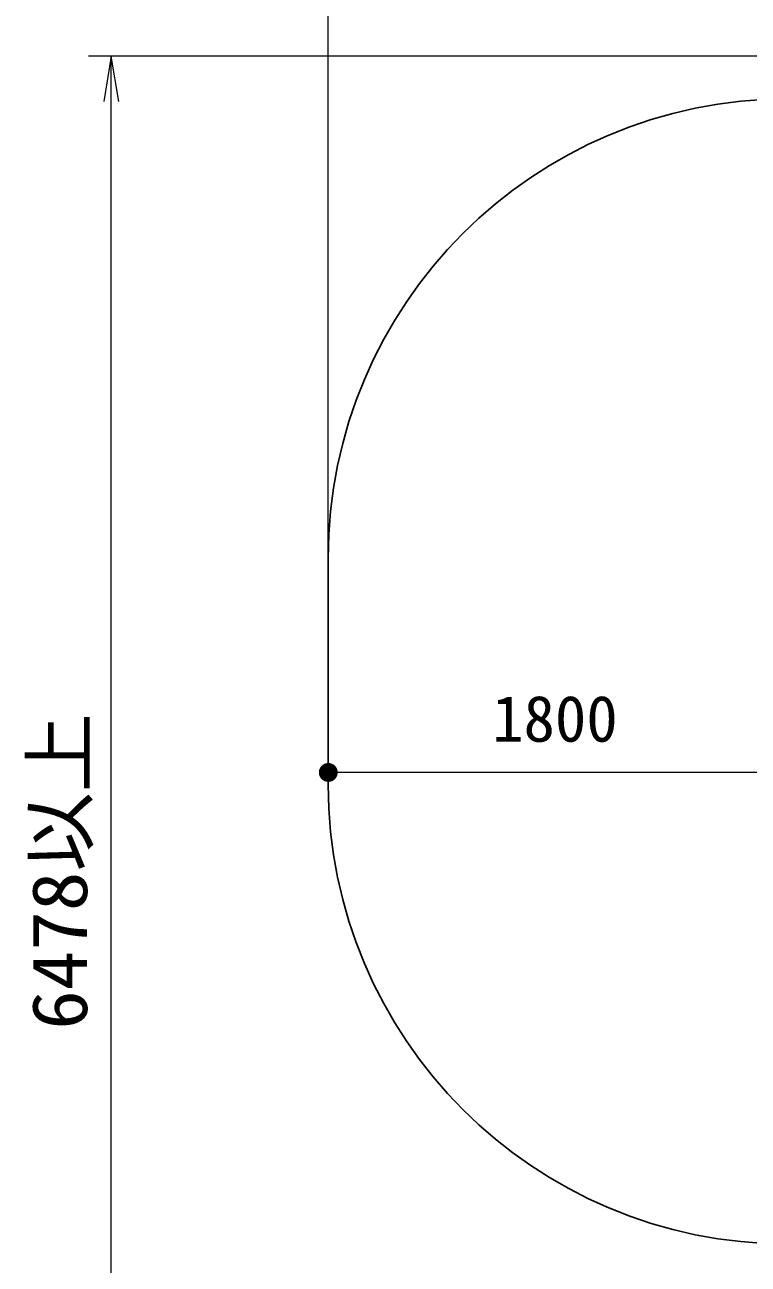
# Model space of a CAD drawing. Units: millimetres on the paper, enlarged 80 times, with parts at other scales. Extents: x 1200 to 32400, y 1200 to 22560.
# Drawn here: x 13911 to 15826, y 16778 to 20060 of the extents above; entities that cross this region are included whole.
import ezdxf
from ezdxf.enums import TextEntityAlignment as Align

# ---------------------------------------------------------------- set-up
doc = ezdxf.new("R2010")
doc.units = ezdxf.units.MM
doc.header["$LTSCALE"] = 80
for name, color, linetype, lineweight in [('D-STR-DIM', 7, 'Continuous', 13), ('D-STR-DIM\u3000寸法線、寸法値', 7, 'Continuous', 13), ('D-STR\u3000構造物外形線', 1, 'Continuous', 25)]:
    doc.layers.add(name, color=color, linetype=linetype, lineweight=lineweight)
doc.styles.add('ＭＳ ゴシック', font='')
doc.styles.get('ＭＳ ゴシック').set_extended_font_data('MS Gothic')

# ---------------------------------------------------------------- blocks, each defined once
blk = doc.blocks.new('filled_dot')
at = {"color": 0, "linetype": 'Continuous', "lineweight": -2, "const_width": 1.25}
blk.add_lwpolyline([(-0.625, 0, 1), (0.625, 0, 1)], format="xyb", close=True, dxfattribs=at)
blk = doc.blocks.new('open_arrow')
at = {"color": 0, "linetype": 'Continuous', "lineweight": -2}
blk.add_lwpolyline([(7.5, 1.25), (0, 0), (7.5, -1.25)], dxfattribs=at)

msp = doc.modelspace()

# ---------------------------------------------------------------- linework, layer by layer
at = {"layer": 'D-STR-DIM'}
for p, q in [((14714.72, 18635.42), (14714.72, 20519.22)), ((17127.92, 19977.59), (14080.19, 19977.59)), ((14140.19, 15659.26), (14140.19, 19977.59))]:
    msp.add_line(p, q, dxfattribs=at)
at = {"layer": 'D-STR-DIM\u3000寸法線、寸法値'}
for p, q in [((14714.72, 18080.49), (14714.72, 18160.49)), ((15914.72, 18080.49), (14714.72, 18080.49))]:
    msp.add_line(p, q, dxfattribs=at)
at = {"layer": 'D-STR\u3000構造物外形線'}
msp.add_line((14714.72, 18647.89), (14714.72, 18047.89), dxfattribs=at)
for centre, start, end in [((15930.92, 18647.89), 90, 180), ((15930.92, 18047.89), 180, 270)]:
    msp.add_arc(centre, 1216.2, start, end, dxfattribs=at)

# ---------------------------------------------------------------- block references
at = {"layer": 'D-STR-DIM', "xscale": 16, "yscale": 16, "rotation": 270}
msp.add_blockref('open_arrow', (14140.19, 19977.59), dxfattribs=at)
at = {"layer": 'D-STR-DIM\u3000寸法線、寸法値', "xscale": 20, "yscale": 20}
msp.add_blockref('filled_dot', (14714.72, 18080.49), dxfattribs=at)

# ---------------------------------------------------------------- texts
at = {"layer": 'D-STR-DIM', "style": 'ＭＳ ゴシック', "width": 1.05}
msp.add_text('6478以上', height=146.6, rotation=90, dxfattribs=at).set_placement((14120.19, 17818.43), align=Align.BOTTOM_CENTER)
at = {"layer": 'D-STR-DIM\u3000寸法線、寸法値', "style": 'ＭＳ ゴシック'}
msp.add_text('1800', height=122.2, dxfattribs=at).set_placement((15314.72, 18223.01), align=Align.MIDDLE_CENTER)

doc.saveas('drawing.dxf')
